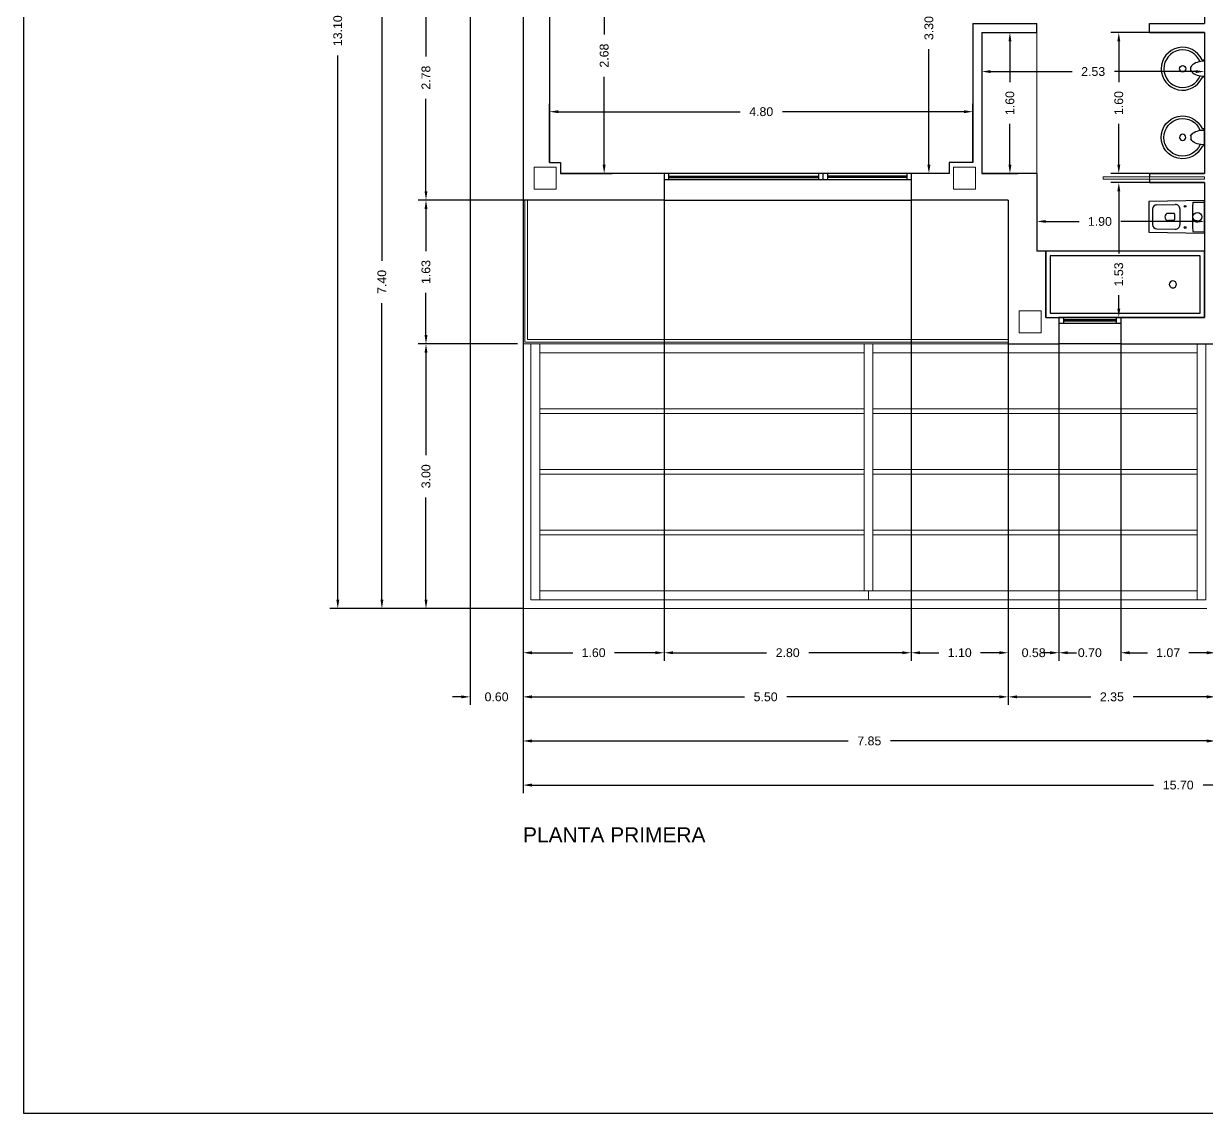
# Model space of a CAD drawing. Header units: millimetres. Extents: x 441156 to 441653, y 4514887 to 4515266.
# Drawn here: x 441328.82 to 441342.23, y 4515196.28 to 4515208.63 of the extents above; entities that cross this region are included whole.
import ezdxf

# ---------------------------------------------------------------- set-up
doc = ezdxf.new("R2010")
doc.units = ezdxf.units.MM
doc.linetypes.add('CONTINUA', pattern=[0])
doc.layers.add('01_cartela', color=6, linetype='Continuous', plot=False)
for name, color, linetype in [('01_cotas', 254, 'Continuous'), ('01_muros', 1, 'Continuous'), ('01_sanitarios', 250, 'Continuous'), ('01_tabiques', 3, 'Continuous'), ('01_textos', 7, 'Continuous'), ('01_ventanas', 2, 'Continuous')]:
    doc.layers.add(name, color=color, linetype=linetype)
doc.layers.add('01_pilares baja', color=5, linetype='Continuous', lineweight=20)
doc.layers.add('01_varios', color=4, linetype='Continuous', lineweight=0)
doc.styles.add('Estilo1', font='swissel.ttf')
doc.styles.add('ROMANS', font='romans')
doc.dimstyles.new('DECIMAL-50', dxfattribs={"dimtxt": 0.08, "dimasz": 0.15, "dimexe": 0.09, "dimexo": 0, "dimgap": 0.09, "dimtad": 0, "dimzin": 0, "dimdsep": 46, "dimtxsty": 'ROMANS', "dimcen": 0.09, "dimclrt": 6, "dimadec": 0, "dimazin": 0, "dimtfac": 1.38, "dimtix": 1, "dimtofl": 0, "dimtmove": 2, "dimatfit": 3, "dimldrblk": 'OBLIQUE', "dimfxl": 1, "dimtolj": 1, "dimtzin": 0, "dimarcsym": 0})

# ---------------------------------------------------------------- blocks, each defined once
blk = doc.blocks.new('*D132')
at = {"layer": '01_cotas', "color": 0, "linetype": 'CONTINUA', "lineweight": -2, "transparency": 16777216}
for p, q in [((441334.482, 4515206.628), (441334.482, 4515201.408)), ((441336.082, 4515206.628), (441336.082, 4515201.408))]:
    blk.add_line(p, q, dxfattribs=at)
at = {"layer": '01_cotas', "color": 0, "lineweight": -2, "transparency": 16777216}
for p, q in [((441334.582, 4515201.498), (441335.046, 4515201.498)), ((441335.982, 4515201.498), (441335.519, 4515201.498))]:
    blk.add_line(p, q, dxfattribs=at)
at = {"layer": '01_cotas', "color": 0, "transparency": 16777216}
for points in [[(441334.582, 4515201.515), (441334.582, 4515201.481), (441334.482, 4515201.498)], [(441335.982, 4515201.515), (441335.982, 4515201.481), (441336.082, 4515201.498)]]:
    blk.add_solid(points, dxfattribs=at)
at = {"layer": '01_cotas', "color": 7, "transparency": 16777216, "insert": (441335.282, 4515201.498), "char_height": 0.1, "attachment_point": 5, "style": 'Estilo1'}
blk.add_mtext('\\A1;1.60', dxfattribs=at)
blk = doc.blocks.new('*D133')
at = {"layer": '01_cotas', "color": 0, "linetype": 'CONTINUA', "lineweight": -2, "transparency": 16777216}
for p, q in [((441338.882, 4515206.628), (441338.882, 4515201.408)), ((441339.982, 4515206.628), (441339.982, 4515201.408))]:
    blk.add_line(p, q, dxfattribs=at)
at = {"layer": '01_cotas', "color": 0, "lineweight": -2, "transparency": 16777216}
for p, q in [((441338.982, 4515201.498), (441339.196, 4515201.498)), ((441339.882, 4515201.498), (441339.669, 4515201.498))]:
    blk.add_line(p, q, dxfattribs=at)
at = {"layer": '01_cotas', "color": 0, "transparency": 16777216}
for points in [[(441338.982, 4515201.515), (441338.982, 4515201.481), (441338.882, 4515201.498)], [(441339.882, 4515201.515), (441339.882, 4515201.481), (441339.982, 4515201.498)]]:
    blk.add_solid(points, dxfattribs=at)
at = {"layer": '01_cotas', "color": 7, "transparency": 16777216, "insert": (441339.432, 4515201.498), "char_height": 0.1, "attachment_point": 5, "style": 'Estilo1'}
blk.add_mtext('\\A1;1.10', dxfattribs=at)
blk = doc.blocks.new('*D134')
at = {"layer": '01_cotas', "color": 0, "linetype": 'CONTINUA', "lineweight": -2, "transparency": 16777216}
for p, q in [((441339.982, 4515204.998), (441339.982, 4515201.408)), ((441340.557, 4515204.998), (441340.557, 4515201.408))]:
    blk.add_line(p, q, dxfattribs=at)
at = {"layer": '01_cotas', "color": 0, "lineweight": -2, "transparency": 16777216}
for p, q in [((441339.882, 4515201.498), (441339.782, 4515201.498)), ((441340.657, 4515201.498), (441340.757, 4515201.498))]:
    blk.add_line(p, q, dxfattribs=at)
at = {"layer": '01_cotas', "color": 0, "transparency": 16777216}
for points in [[(441339.882, 4515201.515), (441339.882, 4515201.481), (441339.982, 4515201.498)], [(441340.657, 4515201.515), (441340.657, 4515201.481), (441340.557, 4515201.498)]]:
    blk.add_solid(points, dxfattribs=at)
at = {"layer": '01_cotas', "color": 7, "transparency": 16777216, "insert": (441340.27, 4515201.498), "char_height": 0.1, "attachment_point": 5, "style": 'Estilo1'}
blk.add_mtext('\\A1;0.58', dxfattribs=at)
blk = doc.blocks.new('*D135')
at = {"layer": '01_cotas', "color": 0, "linetype": 'CONTINUA', "lineweight": -2, "transparency": 16777216}
for p, q in [((441334.482, 4515206.628), (441334.482, 4515200.908)), ((441339.982, 4515206.628), (441339.982, 4515200.908))]:
    blk.add_line(p, q, dxfattribs=at)
at = {"layer": '01_cotas', "color": 0, "lineweight": -2, "transparency": 16777216}
for p, q in [((441334.582, 4515200.998), (441336.992, 4515200.998)), ((441339.882, 4515200.998), (441337.473, 4515200.998))]:
    blk.add_line(p, q, dxfattribs=at)
at = {"layer": '01_cotas', "color": 0, "transparency": 16777216}
for points in [[(441334.582, 4515201.015), (441334.582, 4515200.981), (441334.482, 4515200.998)], [(441339.882, 4515201.015), (441339.882, 4515200.981), (441339.982, 4515200.998)]]:
    blk.add_solid(points, dxfattribs=at)
at = {"layer": '01_cotas', "color": 7, "transparency": 16777216, "insert": (441337.232, 4515200.998), "char_height": 0.1, "attachment_point": 5, "style": 'Estilo1'}
blk.add_mtext('\\A1;5.50', dxfattribs=at)
blk = doc.blocks.new('*D136')
at = {"layer": '01_cotas', "color": 0, "linetype": 'CONTINUA', "lineweight": -2, "transparency": 16777216}
for p, q in [((441339.982, 4515204.998), (441339.982, 4515200.908)), ((441342.332, 4515204.998), (441342.332, 4515200.908))]:
    blk.add_line(p, q, dxfattribs=at)
at = {"layer": '01_cotas', "color": 0, "lineweight": -2, "transparency": 16777216}
for p, q in [((441340.082, 4515200.998), (441340.917, 4515200.998)), ((441342.232, 4515200.998), (441341.398, 4515200.998))]:
    blk.add_line(p, q, dxfattribs=at)
at = {"layer": '01_cotas', "color": 0, "transparency": 16777216}
for points in [[(441340.082, 4515201.015), (441340.082, 4515200.981), (441339.982, 4515200.998)], [(441342.232, 4515201.015), (441342.232, 4515200.981), (441342.332, 4515200.998)]]:
    blk.add_solid(points, dxfattribs=at)
at = {"layer": '01_cotas', "color": 7, "transparency": 16777216, "insert": (441341.157, 4515200.998), "char_height": 0.1, "attachment_point": 5, "style": 'Estilo1'}
blk.add_mtext('\\A1;2.35', dxfattribs=at)
blk = doc.blocks.new('*D139')
at = {"layer": '01_cotas', "color": 0, "linetype": 'CONTINUA', "lineweight": -2, "transparency": 16777216}
for p, q in [((441334.482, 4515201.998), (441334.482, 4515200.408)), ((441342.332, 4515201.998), (441342.332, 4515200.408))]:
    blk.add_line(p, q, dxfattribs=at)
at = {"layer": '01_cotas', "color": 0, "lineweight": -2, "transparency": 16777216}
for p, q in [((441334.582, 4515200.498), (441338.168, 4515200.498)), ((441342.232, 4515200.498), (441338.647, 4515200.498))]:
    blk.add_line(p, q, dxfattribs=at)
at = {"layer": '01_cotas', "color": 0, "transparency": 16777216}
for points in [[(441334.582, 4515200.515), (441334.582, 4515200.481), (441334.482, 4515200.498)], [(441342.232, 4515200.515), (441342.232, 4515200.481), (441342.332, 4515200.498)]]:
    blk.add_solid(points, dxfattribs=at)
at = {"layer": '01_cotas', "color": 7, "transparency": 16777216, "insert": (441338.407, 4515200.498), "char_height": 0.1, "attachment_point": 5, "style": 'Estilo1'}
blk.add_mtext('\\A1;7.85', dxfattribs=at)
blk = doc.blocks.new('*D141')
at = {"layer": '01_cotas', "color": 0, "linetype": 'CONTINUA', "lineweight": -2, "transparency": 16777216}
for p, q in [((441334.482, 4515200.498), (441334.482, 4515199.908)), ((441350.182, 4515200.498), (441350.182, 4515199.908))]:
    blk.add_line(p, q, dxfattribs=at)
at = {"layer": '01_cotas', "color": 0, "lineweight": -2, "transparency": 16777216}
for p, q in [((441334.582, 4515199.998), (441341.628, 4515199.998)), ((441350.082, 4515199.998), (441342.19, 4515199.998))]:
    blk.add_line(p, q, dxfattribs=at)
at = {"layer": '01_cotas', "color": 0, "transparency": 16777216}
for points in [[(441334.582, 4515200.015), (441334.582, 4515199.981), (441334.482, 4515199.998)], [(441350.082, 4515200.015), (441350.082, 4515199.981), (441350.182, 4515199.998)]]:
    blk.add_solid(points, dxfattribs=at)
at = {"layer": '01_cotas', "color": 7, "transparency": 16777216, "insert": (441341.909, 4515199.998), "char_height": 0.1, "attachment_point": 5, "style": 'Estilo1'}
blk.add_mtext('\\A1;15.70', dxfattribs=at)
blk = doc.blocks.new('*D142')
at = {"layer": '01_cotas', "color": 0, "linetype": 'CONTINUA', "lineweight": -2, "transparency": 16777216}
for p, q in [((441340.557, 4515204.998), (441340.557, 4515201.408)), ((441341.257, 4515204.998), (441341.257, 4515201.408))]:
    blk.add_line(p, q, dxfattribs=at)
at = {"layer": '01_cotas', "color": 0, "lineweight": -2, "transparency": 16777216}
for p, q in [((441340.457, 4515201.498), (441340.357, 4515201.498)), ((441341.357, 4515201.498), (441341.457, 4515201.498))]:
    blk.add_line(p, q, dxfattribs=at)
at = {"layer": '01_cotas', "color": 0, "transparency": 16777216}
for points in [[(441340.457, 4515201.515), (441340.457, 4515201.481), (441340.557, 4515201.498)], [(441341.357, 4515201.515), (441341.357, 4515201.481), (441341.257, 4515201.498)]]:
    blk.add_solid(points, dxfattribs=at)
at = {"layer": '01_cotas', "color": 7, "transparency": 16777216, "insert": (441340.907, 4515201.498), "char_height": 0.1, "attachment_point": 5, "style": 'Estilo1'}
blk.add_mtext('\\A1;0.70', dxfattribs=at)
blk = doc.blocks.new('*D143')
at = {"layer": '01_cotas', "color": 0, "linetype": 'CONTINUA', "lineweight": -2, "transparency": 16777216}
for p, q in [((441341.257, 4515204.998), (441341.257, 4515201.408)), ((441342.332, 4515204.998), (441342.332, 4515201.408))]:
    blk.add_line(p, q, dxfattribs=at)
at = {"layer": '01_cotas', "color": 0, "lineweight": -2, "transparency": 16777216}
for p, q in [((441341.357, 4515201.498), (441341.56, 4515201.498)), ((441342.232, 4515201.498), (441342.03, 4515201.498))]:
    blk.add_line(p, q, dxfattribs=at)
at = {"layer": '01_cotas', "color": 0, "transparency": 16777216}
for points in [[(441341.357, 4515201.515), (441341.357, 4515201.481), (441341.257, 4515201.498)], [(441342.232, 4515201.515), (441342.232, 4515201.481), (441342.332, 4515201.498)]]:
    blk.add_solid(points, dxfattribs=at)
at = {"layer": '01_cotas', "color": 7, "transparency": 16777216, "insert": (441341.795, 4515201.498), "char_height": 0.1, "attachment_point": 5, "style": 'Estilo1'}
blk.add_mtext('\\A1;1.07', dxfattribs=at)
blk = doc.blocks.new('*D159')
at = {"layer": '01_cotas', "color": 0, "linetype": 'CONTINUA', "lineweight": -2, "transparency": 16777216}
for p, q in [((441334.782, 4515207.053), (441334.782, 4515207.72)), ((441339.582, 4515207.053), (441339.582, 4515207.72))]:
    blk.add_line(p, q, dxfattribs=at)
at = {"layer": '01_cotas', "color": 0, "lineweight": -2, "transparency": 16777216}
for p, q in [((441334.882, 4515207.63), (441336.942, 4515207.63)), ((441339.482, 4515207.63), (441337.423, 4515207.63))]:
    blk.add_line(p, q, dxfattribs=at)
at = {"layer": '01_cotas', "color": 0, "transparency": 16777216}
for points in [[(441334.882, 4515207.647), (441334.882, 4515207.614), (441334.782, 4515207.63)], [(441339.482, 4515207.647), (441339.482, 4515207.614), (441339.582, 4515207.63)]]:
    blk.add_solid(points, dxfattribs=at)
at = {"layer": '01_cotas', "color": 7, "transparency": 16777216, "insert": (441337.182, 4515207.63), "char_height": 0.1, "attachment_point": 5, "style": 'Estilo1'}
blk.add_mtext('\\A1;4.80', dxfattribs=at)
blk = doc.blocks.new('*D160')
at = {"layer": '01_cotas', "color": 0, "linetype": 'CONTINUA', "lineweight": -2, "transparency": 16777216}
for p, q in [((441339.682, 4515208.528), (441340.091, 4515208.528)), ((441339.682, 4515206.928), (441340.091, 4515206.928))]:
    blk.add_line(p, q, dxfattribs=at)
at = {"layer": '01_cotas', "color": 0, "lineweight": -2, "transparency": 16777216}
for p, q in [((441340.001, 4515208.428), (441340.001, 4515207.964)), ((441340.001, 4515207.028), (441340.001, 4515207.492))]:
    blk.add_line(p, q, dxfattribs=at)
at = {"layer": '01_cotas', "color": 0, "transparency": 16777216}
for points in [[(441339.985, 4515208.428), (441340.018, 4515208.428), (441340.001, 4515208.528)], [(441339.985, 4515207.028), (441340.018, 4515207.028), (441340.001, 4515206.928)]]:
    blk.add_solid(points, dxfattribs=at)
at = {"layer": '01_cotas', "color": 7, "transparency": 16777216, "insert": (441340.001, 4515207.728), "char_height": 0.1, "attachment_point": 5, "rotation": 90, "style": 'Estilo1'}
blk.add_mtext('\\A1;1.60', dxfattribs=at)
blk = doc.blocks.new('*D162')
at = {"layer": '01_cotas', "color": 0, "linetype": 'CONTINUA', "lineweight": -2, "transparency": 16777216}
for p, q in [((441342.207, 4515208.528), (441341.145, 4515208.528)), ((441342.207, 4515206.928), (441341.145, 4515206.928))]:
    blk.add_line(p, q, dxfattribs=at)
at = {"layer": '01_cotas', "color": 0, "lineweight": -2, "transparency": 16777216}
for p, q in [((441341.235, 4515208.428), (441341.235, 4515207.964)), ((441341.235, 4515207.028), (441341.235, 4515207.492))]:
    blk.add_line(p, q, dxfattribs=at)
at = {"layer": '01_cotas', "color": 0, "transparency": 16777216}
for points in [[(441341.219, 4515208.428), (441341.252, 4515208.428), (441341.235, 4515208.528)], [(441341.219, 4515207.028), (441341.252, 4515207.028), (441341.235, 4515206.928)]]:
    blk.add_solid(points, dxfattribs=at)
at = {"layer": '01_cotas', "color": 7, "transparency": 16777216, "insert": (441341.235, 4515207.728), "char_height": 0.1, "attachment_point": 5, "rotation": 90, "style": 'Estilo1'}
blk.add_mtext('\\A1;1.60', dxfattribs=at)
blk = doc.blocks.new('*D164')
at = {"layer": '01_cotas', "color": 0, "linetype": 'CONTINUA', "lineweight": -2, "transparency": 16777216}
for p, q in [((441342.207, 4515206.828), (441341.145, 4515206.828)), ((441342.207, 4515205.298), (441341.145, 4515205.298))]:
    blk.add_line(p, q, dxfattribs=at)
at = {"layer": '01_cotas', "color": 0, "lineweight": -2, "transparency": 16777216}
for p, q in [((441341.235, 4515206.728), (441341.235, 4515206.023)), ((441341.235, 4515205.398), (441341.235, 4515205.55))]:
    blk.add_line(p, q, dxfattribs=at)
at = {"layer": '01_cotas', "color": 0, "transparency": 16777216}
for points in [[(441341.219, 4515206.728), (441341.252, 4515206.728), (441341.235, 4515206.828)], [(441341.219, 4515205.398), (441341.252, 4515205.398), (441341.235, 4515205.298)]]:
    blk.add_solid(points, dxfattribs=at)
at = {"layer": '01_cotas', "color": 7, "transparency": 16777216, "insert": (441341.235, 4515205.786), "char_height": 0.1, "attachment_point": 5, "rotation": 90, "style": 'Estilo1'}
blk.add_mtext('\\A1;1.53', dxfattribs=at)
blk = doc.blocks.new('*D165')
at = {"layer": '01_cotas', "color": 0, "linetype": 'CONTINUA', "lineweight": -2, "transparency": 16777216}
for p, q in [((441340.307, 4515206.828), (441340.307, 4515206.296)), ((441342.207, 4515206.828), (441342.207, 4515206.296))]:
    blk.add_line(p, q, dxfattribs=at)
at = {"layer": '01_cotas', "color": 0, "lineweight": -2, "transparency": 16777216}
for p, q in [((441340.407, 4515206.386), (441340.785, 4515206.386)), ((441342.107, 4515206.386), (441341.257, 4515206.386))]:
    blk.add_line(p, q, dxfattribs=at)
at = {"layer": '01_cotas', "color": 0, "transparency": 16777216}
for points in [[(441340.407, 4515206.403), (441340.407, 4515206.37), (441340.307, 4515206.386)], [(441342.107, 4515206.403), (441342.107, 4515206.37), (441342.207, 4515206.386)]]:
    blk.add_solid(points, dxfattribs=at)
at = {"layer": '01_cotas', "color": 7, "transparency": 16777216, "insert": (441341.021, 4515206.386), "char_height": 0.1, "attachment_point": 5, "style": 'Estilo1'}
blk.add_mtext('\\A1;1.90', dxfattribs=at)
blk = doc.blocks.new('*D166')
at = {"layer": '01_cotas', "color": 0, "linetype": 'CONTINUA', "lineweight": -2, "transparency": 16777216}
for p, q in [((441339.682, 4515208.528), (441339.682, 4515207.995)), ((441342.207, 4515208.528), (441342.207, 4515207.995))]:
    blk.add_line(p, q, dxfattribs=at)
at = {"layer": '01_cotas', "color": 0, "lineweight": -2, "transparency": 16777216}
for p, q in [((441339.782, 4515208.085), (441340.705, 4515208.085)), ((441342.107, 4515208.085), (441341.185, 4515208.085))]:
    blk.add_line(p, q, dxfattribs=at)
at = {"layer": '01_cotas', "color": 0, "transparency": 16777216}
for points in [[(441339.782, 4515208.101), (441339.782, 4515208.068), (441339.682, 4515208.085)], [(441342.107, 4515208.101), (441342.107, 4515208.068), (441342.207, 4515208.085)]]:
    blk.add_solid(points, dxfattribs=at)
at = {"layer": '01_cotas', "color": 7, "transparency": 16777216, "insert": (441340.945, 4515208.085), "char_height": 0.1, "attachment_point": 5, "style": 'Estilo1'}
blk.add_mtext('\\A1;2.53', dxfattribs=at)
blk = doc.blocks.new('*D172')
at = {"layer": '01_cotas', "color": 0, "linetype": 'CONTINUA', "lineweight": -2, "transparency": 16777216}
for p, q in [((441334.782, 4515209.603), (441335.492, 4515209.603)), ((441334.907, 4515206.928), (441335.492, 4515206.928))]:
    blk.add_line(p, q, dxfattribs=at)
at = {"layer": '01_cotas', "color": 0, "lineweight": -2, "transparency": 16777216}
for p, q in [((441335.402, 4515209.503), (441335.402, 4515208.506)), ((441335.402, 4515207.028), (441335.402, 4515208.025))]:
    blk.add_line(p, q, dxfattribs=at)
at = {"layer": '01_cotas', "color": 0, "transparency": 16777216}
for points in [[(441335.385, 4515209.503), (441335.418, 4515209.503), (441335.402, 4515209.603)], [(441335.385, 4515207.028), (441335.418, 4515207.028), (441335.402, 4515206.928)]]:
    blk.add_solid(points, dxfattribs=at)
at = {"layer": '01_cotas', "color": 7, "transparency": 16777216, "insert": (441335.402, 4515208.266), "char_height": 0.1, "attachment_point": 5, "rotation": 90, "style": 'Estilo1'}
blk.add_mtext('\\A1;2.68', dxfattribs=at)
blk = doc.blocks.new('*D244')
at = {"layer": '01_cotas', "color": 0, "linetype": 'CONTINUA', "lineweight": -2, "transparency": 16777216}
for p, q in [((441336.082, 4515206.628), (441336.082, 4515201.408)), ((441338.882, 4515206.628), (441338.882, 4515201.408))]:
    blk.add_line(p, q, dxfattribs=at)
at = {"layer": '01_cotas', "color": 0, "lineweight": -2, "transparency": 16777216}
for p, q in [((441336.182, 4515201.498), (441337.242, 4515201.498)), ((441338.782, 4515201.498), (441337.723, 4515201.498))]:
    blk.add_line(p, q, dxfattribs=at)
at = {"layer": '01_cotas', "color": 0, "transparency": 16777216}
for points in [[(441336.182, 4515201.515), (441336.182, 4515201.481), (441336.082, 4515201.498)], [(441338.782, 4515201.515), (441338.782, 4515201.481), (441338.882, 4515201.498)]]:
    blk.add_solid(points, dxfattribs=at)
at = {"layer": '01_cotas', "color": 7, "transparency": 16777216, "insert": (441337.482, 4515201.498), "char_height": 0.1, "attachment_point": 5, "style": 'Estilo1'}
blk.add_mtext('\\A1;2.80', dxfattribs=at)
blk = doc.blocks.new('*D480')
at = {"layer": '01_cotas', "color": 0, "linetype": 'CONTINUA', "lineweight": -2, "transparency": 16777216}
for p, q in [((441339.312, 4515210.228), (441338.993, 4515210.228)), ((441339.312, 4515206.928), (441338.993, 4515206.928))]:
    blk.add_line(p, q, dxfattribs=at)
at = {"layer": '01_cotas', "color": 0, "lineweight": -2, "transparency": 16777216}
for p, q in [((441339.083, 4515210.128), (441339.083, 4515208.818)), ((441339.083, 4515207.028), (441339.083, 4515208.338))]:
    blk.add_line(p, q, dxfattribs=at)
at = {"layer": '01_cotas', "color": 0, "transparency": 16777216}
for points in [[(441339.066, 4515210.128), (441339.099, 4515210.128), (441339.083, 4515210.228)], [(441339.066, 4515207.028), (441339.099, 4515207.028), (441339.083, 4515206.928)]]:
    blk.add_solid(points, dxfattribs=at)
at = {"layer": '01_cotas', "color": 7, "transparency": 16777216, "insert": (441339.083, 4515208.578), "char_height": 0.1, "attachment_point": 5, "rotation": 90, "style": 'Estilo1'}
blk.add_mtext('\\A1;3.30', dxfattribs=at)
blk = doc.blocks.new('duravit inodoro cisterna')
at = {"layer": '01_sanitarios', "linetype": 'Continuous'}
for p, q in [((-0.136, 0.541), (-0.14, 0.331)), ((0.086, 0.59), (-0.086, 0.59)), ((0.136, 0.541), (0.14, 0.331)), ((-0.04, 0.35), (-0.04, 0.41)), ((0.04, 0.35), (0.04, 0.41)), ((0.09, 0.28), (-0.09, 0.28)), ((0.03, 0.34), (-0.03, 0.34)), ((-0.166, 0.127), (-0.168, 0)), ((0.166, 0.127), (0.168, 0))]:
    blk.add_line(p, q, dxfattribs=at)
at = {"layer": '01_sanitarios', "linetype": 'Continuous', "flags": 128}
blk.add_lwpolyline([(0.181, 0, 0.414214), (0.185, 0.004), (0.185, 0.005), (0.175, 0.626, 0.436396), (0.171, 0.63), (-0.171, 0.63, 0.436396), (-0.175, 0.626), (-0.185, 0.005), (-0.185, 0.004, 0.414214), (-0.181, 0)], format="xyb", close=True, dxfattribs=at)
at = {"layer": '01_sanitarios', "linetype": 'Continuous'}
for centre, radius in [((-0.12, 0.22), 0.01), ((0.12, 0.22), 0.01), ((0, 0.08), 0.051)]:
    blk.add_circle(centre, radius, dxfattribs=at)
for centre, radius, start, end in [((-0.086, 0.54), 0.05, 90, 179.076), ((0.086, 0.54), 0.05, 0.924, 90), ((0, 0.41), 0.04, 0, 180), ((-0.09, 0.33), 0.05, 179.076, 270), ((-0.03, 0.35), 0.01, 180, 270), ((0.03, 0.35), 0.01, 270, 0), ((0.09, 0.33), 0.05, 270, 0.924), ((0, -2.844), 2.982, 86.9359, 93.0641), ((-0.159, 0.127), 0.007, 93.0641, 179.076), ((0.159, 0.127), 0.007, 0.924, 86.9359)]:
    blk.add_arc(centre, radius, start, end, dxfattribs=at)
blk = doc.blocks.new('lav-encimera 2')
at = {"layer": '01_sanitarios'}
for p, q in [((-0.174, -0.017), (-0.174, 0.017)), ((-0.003, 0.107), (-0.019, 0.107)), ((0, 0.104), (0, -0.104)), ((-0.003, -0.107), (-0.019, -0.107))]:
    blk.add_line(p, q, dxfattribs=at)
blk.add_circle((-0.275, 0), 0.04, dxfattribs=at)
for centre, radius, start, end in [((-0.275, 0), 0.27, 24.8749, 335.1251), ((-0.275, 0), 0.237, 22.0656, 338.0564), ((-0.122, 0), 0.0553, 135.6956, 162.5904), ((-0.047, -0.072), 0.159, 106.8165, 135.6956), ((-0.003, -0.217), 0.311, 89.383, 106.8165), ((-0.018, 0.121), 0.0142, 210.5291, 266.214), ((-0.003, 0.104), 0.003, 360, 83.3159), ((-0.122, 0), 0.0553, 197.9532, 224.3044), ((-0.047, 0.073), 0.159, 224.3044, 253.1835), ((-0.003, 0.218), 0.311, 253.1835, 270.617), ((-0.018, -0.121), 0.0142, 93.786, 149.4709), ((-0.003, -0.104), 0.003, 276.6841, 360)]:
    blk.add_arc(centre, radius, start, end, dxfattribs=at)
blk = doc.blocks.new('*D620')
at = {"layer": '01_cotas', "color": 0, "linetype": 'CONTINUA', "lineweight": -2, "transparency": 16777216}
for p, q in [((441334.482, 4515209.403), (441333.292, 4515209.403)), ((441334.482, 4515206.628), (441333.292, 4515206.628))]:
    blk.add_line(p, q, dxfattribs=at)
at = {"layer": '01_cotas', "color": 0, "lineweight": -2, "transparency": 16777216}
for p, q in [((441333.382, 4515209.303), (441333.382, 4515208.256)), ((441333.382, 4515206.728), (441333.382, 4515207.775))]:
    blk.add_line(p, q, dxfattribs=at)
at = {"layer": '01_cotas', "color": 0, "transparency": 16777216}
for points in [[(441333.366, 4515209.303), (441333.399, 4515209.303), (441333.382, 4515209.403)], [(441333.366, 4515206.728), (441333.399, 4515206.728), (441333.382, 4515206.628)]]:
    blk.add_solid(points, dxfattribs=at)
at = {"layer": '01_cotas', "color": 7, "transparency": 16777216, "insert": (441333.382, 4515208.016), "char_height": 0.1, "attachment_point": 5, "rotation": 90, "style": 'Estilo1'}
blk.add_mtext('\\A1;2.78', dxfattribs=at)
blk = doc.blocks.new('*D621')
at = {"layer": '01_cotas', "color": 0, "linetype": 'CONTINUA', "lineweight": -2, "transparency": 16777216}
for p, q in [((441334.42, 4515206.628), (441333.292, 4515206.628)), ((441334.42, 4515204.998), (441333.292, 4515204.998))]:
    blk.add_line(p, q, dxfattribs=at)
at = {"layer": '01_cotas', "color": 0, "lineweight": -2, "transparency": 16777216}
for p, q in [((441333.382, 4515206.528), (441333.382, 4515206.049)), ((441333.382, 4515205.098), (441333.382, 4515205.577))]:
    blk.add_line(p, q, dxfattribs=at)
at = {"layer": '01_cotas', "color": 0, "transparency": 16777216}
for points in [[(441333.366, 4515206.528), (441333.399, 4515206.528), (441333.382, 4515206.628)], [(441333.366, 4515205.098), (441333.399, 4515205.098), (441333.382, 4515204.998)]]:
    blk.add_solid(points, dxfattribs=at)
at = {"layer": '01_cotas', "color": 7, "transparency": 16777216, "insert": (441333.382, 4515205.813), "char_height": 0.1, "attachment_point": 5, "rotation": 90, "style": 'Estilo1'}
blk.add_mtext('\\A1;1.63', dxfattribs=at)
blk = doc.blocks.new('*D622')
at = {"layer": '01_cotas', "color": 0, "linetype": 'CONTINUA', "lineweight": -2, "transparency": 16777216}
for p, q in [((441334.357, 4515204.998), (441333.292, 4515204.998)), ((441334.357, 4515201.998), (441333.292, 4515201.998))]:
    blk.add_line(p, q, dxfattribs=at)
at = {"layer": '01_cotas', "color": 0, "lineweight": -2, "transparency": 16777216}
for p, q in [((441333.382, 4515204.898), (441333.382, 4515203.738)), ((441333.382, 4515202.098), (441333.382, 4515203.258))]:
    blk.add_line(p, q, dxfattribs=at)
at = {"layer": '01_cotas', "color": 0, "transparency": 16777216}
for points in [[(441333.366, 4515204.898), (441333.399, 4515204.898), (441333.382, 4515204.998)], [(441333.366, 4515202.098), (441333.399, 4515202.098), (441333.382, 4515201.998)]]:
    blk.add_solid(points, dxfattribs=at)
at = {"layer": '01_cotas', "color": 7, "transparency": 16777216, "insert": (441333.382, 4515203.498), "char_height": 0.1, "attachment_point": 5, "rotation": 90, "style": 'Estilo1'}
blk.add_mtext('\\A1;3.00', dxfattribs=at)
blk = doc.blocks.new('*D624')
at = {"layer": '01_cotas', "color": 0, "linetype": 'CONTINUA', "lineweight": -2, "transparency": 16777216}
for p, q in [((441334.482, 4515209.403), (441332.792, 4515209.403)), ((441334.482, 4515201.998), (441332.792, 4515201.998))]:
    blk.add_line(p, q, dxfattribs=at)
at = {"layer": '01_cotas', "color": 0, "lineweight": -2, "transparency": 16777216}
for p, q in [((441332.882, 4515209.303), (441332.882, 4515205.94)), ((441332.882, 4515202.098), (441332.882, 4515205.461))]:
    blk.add_line(p, q, dxfattribs=at)
at = {"layer": '01_cotas', "color": 0, "transparency": 16777216}
for points in [[(441332.866, 4515209.303), (441332.899, 4515209.303), (441332.882, 4515209.403)], [(441332.866, 4515202.098), (441332.899, 4515202.098), (441332.882, 4515201.998)]]:
    blk.add_solid(points, dxfattribs=at)
at = {"layer": '01_cotas', "color": 7, "transparency": 16777216, "insert": (441332.882, 4515205.701), "char_height": 0.1, "attachment_point": 5, "rotation": 90, "style": 'Estilo1'}
blk.add_mtext('\\A1;7.40', dxfattribs=at)
blk = doc.blocks.new('*D625')
at = {"layer": '01_cotas', "color": 0, "linetype": 'CONTINUA', "lineweight": -2, "transparency": 16777216}
for p, q in [((441333.882, 4515215.098), (441332.292, 4515215.098)), ((441333.882, 4515201.998), (441332.292, 4515201.998))]:
    blk.add_line(p, q, dxfattribs=at)
at = {"layer": '01_cotas', "color": 0, "lineweight": -2, "transparency": 16777216}
for p, q in [((441332.382, 4515214.998), (441332.382, 4515208.829)), ((441332.382, 4515202.098), (441332.382, 4515208.267))]:
    blk.add_line(p, q, dxfattribs=at)
at = {"layer": '01_cotas', "color": 0, "transparency": 16777216}
for points in [[(441332.366, 4515214.998), (441332.399, 4515214.998), (441332.382, 4515215.098)], [(441332.366, 4515202.098), (441332.399, 4515202.098), (441332.382, 4515201.998)]]:
    blk.add_solid(points, dxfattribs=at)
at = {"layer": '01_cotas', "color": 7, "transparency": 16777216, "insert": (441332.382, 4515208.548), "char_height": 0.1, "attachment_point": 5, "rotation": 90, "style": 'Estilo1'}
blk.add_mtext('\\A1;13.10', dxfattribs=at)
blk = doc.blocks.new('*D627')
at = {"layer": '01_cotas', "color": 0, "linetype": 'CONTINUA', "lineweight": -2, "transparency": 16777216}
for p, q in [((441333.882, 4515209.403), (441333.882, 4515200.908)), ((441334.482, 4515209.403), (441334.482, 4515200.908))]:
    blk.add_line(p, q, dxfattribs=at)
at = {"layer": '01_cotas', "color": 0, "lineweight": -2, "transparency": 16777216}
for p, q in [((441333.782, 4515200.998), (441333.682, 4515200.998)), ((441334.582, 4515200.998), (441334.682, 4515200.998))]:
    blk.add_line(p, q, dxfattribs=at)
at = {"layer": '01_cotas', "color": 0, "transparency": 16777216}
for points in [[(441333.782, 4515201.015), (441333.782, 4515200.981), (441333.882, 4515200.998)], [(441334.582, 4515201.015), (441334.582, 4515200.981), (441334.482, 4515200.998)]]:
    blk.add_solid(points, dxfattribs=at)
at = {"layer": '01_cotas', "color": 7, "transparency": 16777216, "insert": (441334.182, 4515200.998), "char_height": 0.1, "attachment_point": 5, "style": 'Estilo1'}
blk.add_mtext('\\A1;0.60', dxfattribs=at)

msp = doc.modelspace()

# ---------------------------------------------------------------- linework, layer by layer
at = {"layer": '01_cartela', "color": 1}
msp.add_lwpolyline([(441328.821, 4515217.813), (441328.821, 4515196.278), (441359.459, 4515196.278), (441359.459, 4515217.813)], close=True, dxfattribs=at)
at = {"layer": '01_muros'}
for p, q in [((441334.482, 4515209.403, 0), (441334.482, 4515206.628, 0)), ((441336.082, 4515206.928, 0), (441336.082, 4515206.628, 0)), ((441338.882, 4515206.928, 0), (441338.882, 4515206.628, 0)), ((441336.082, 4515206.628, 0), (441334.482, 4515206.628, 0)), ((441339.982, 4515206.628, 0), (441338.882, 4515206.628, 0)), ((441339.982, 4515206.628, 0), (441339.982, 4515204.998, 0)), ((441340.557, 4515205.298, 0), (441340.557, 4515204.998, 0)), ((441341.257, 4515205.298, 0), (441341.257, 4515204.998, 0)), ((441339.982, 4515204.998, 0), (441340.557, 4515204.998, 0)), ((441341.257, 4515204.998, 0), (441343.407, 4515204.998, 0))]:
    msp.add_line(p, q, dxfattribs=at)
at = {"layer": '01_pilares baja'}
for points in [[(441334.857, 4515206.753), (441334.607, 4515206.753), (441334.607, 4515207.003), (441334.857, 4515207.003), (441334.857, 4515206.753)], [(441339.362, 4515206.753), (441339.612, 4515206.753), (441339.612, 4515207.003), (441339.362, 4515207.003), (441339.362, 4515206.753)], [(441340.107, 4515205.123), (441340.357, 4515205.123), (441340.357, 4515205.373), (441340.107, 4515205.373), (441340.107, 4515205.123)]]:
    msp.add_lwpolyline(points, close=True, dxfattribs=at)
at = {"layer": '01_sanitarios', "linetype": 'CONTINUA', "elevation": 0}
for points in [[(441342.207, 4515206.048), (441340.407, 4515206.048), (441340.407, 4515205.298), (441342.207, 4515205.298)], [(441342.157, 4515205.998), (441340.457, 4515205.998), (441340.457, 4515205.348), (441342.157, 4515205.348)]]:
    msp.add_lwpolyline(points, close=True, dxfattribs=at)
at = {"layer": '01_sanitarios', "linetype": 'CONTINUA'}
for start, end in [(0.0137, 180.0137), (180.0137, 0.0137)]:
    msp.add_arc((441341.848, 4515205.673, 0), 0.04, start, end, dxfattribs=at)
at = {"layer": '01_tabiques'}
for p, q in [((441342.207, 4515210.228, 0), (441342.207, 4515208.628, 0)), ((441334.782, 4515209.603, 0), (441334.782, 4515207.053, 0)), ((441339.582, 4515208.628, 0), (441340.307, 4515208.628, 0)), ((441340.307, 4515208.528, 0), (441340.307, 4515208.628, 0)), ((441341.582, 4515208.628, 0), (441342.207, 4515208.628, 0)), ((441341.582, 4515208.528, 0), (441341.582, 4515208.628, 0)), ((441339.682, 4515208.528, 0), (441339.682, 4515206.928, 0)), ((441339.682, 4515208.528, 0), (441340.307, 4515208.528, 0)), ((441341.582, 4515208.528, 0), (441342.207, 4515208.528, 0)), ((441342.207, 4515208.528, 0), (441342.207, 4515206.928, 0)), ((441336.082, 4515206.928, 0), (441334.907, 4515206.928, 0)), ((441339.312, 4515206.928, 0), (441338.882, 4515206.928, 0)), ((441340.307, 4515206.928, 0), (441339.682, 4515206.928, 0)), ((441340.307, 4515206.928, 0), (441340.307, 4515206.048, 0)), ((441341.582, 4515206.928, 0), (441342.207, 4515206.928, 0)), ((441341.582, 4515206.928, 0), (441341.582, 4515206.892, 0)), ((441341.582, 4515206.864, 0), (441341.582, 4515206.828, 0)), ((441341.582, 4515206.828, 0), (441342.207, 4515206.828, 0)), ((441342.207, 4515206.828, 0), (441342.207, 4515205.298, 0)), ((441340.407, 4515205.298, 0), (441340.557, 4515205.298, 0)), ((441341.257, 4515205.298, 0), (441342.207, 4515205.298, 0))]:
    msp.add_line(p, q, dxfattribs=at)
for points in [[(441339.582, 4515208.628), (441339.582, 4515207.053), (441339.312, 4515207.053), (441339.312, 4515206.928)], [(441334.782, 4515207.053), (441334.907, 4515207.053), (441334.907, 4515206.928)], [(441340.407, 4515205.298), (441340.407, 4515206.048), (441340.307, 4515206.048)]]:
    msp.add_lwpolyline(points, dxfattribs=at)
at = {"layer": '01_varios', "linetype": 'CONTINUA'}
for p, q in [((441340.307, 4515208.528, 0), (441340.307, 4515206.928, 0)), ((441341.582, 4515206.892, 0), (441341.582, 4515206.864, 0)), ((441334.482, 4515206.628, 0), (441334.482, 4515204.998, 0)), ((441334.502, 4515206.628, 0), (441334.502, 4515205.018, 0)), ((441334.532, 4515206.628, 0), (441334.532, 4515205.048, 0)), ((441334.482, 4515204.998, 0), (441339.982, 4515204.998, 0)), ((441334.482, 4515204.998, 0), (441334.482, 4515201.998, 0)), ((441334.502, 4515205.018, 0), (441339.982, 4515205.018, 0)), ((441334.532, 4515205.048, 0), (441339.982, 4515205.048, 0)), ((441334.572, 4515204.998, 0), (441334.572, 4515202.098, 0)), ((441334.672, 4515202.098, 0), (441334.672, 4515204.998, 0)), ((441338.348, 4515202.198, 0), (441338.348, 4515204.998, 0)), ((441338.448, 4515202.198, 0), (441338.448, 4515204.998, 0)), ((441342.123, 4515202.098, 0), (441342.123, 4515204.998, 0)), ((441342.223, 4515202.098, 0), (441342.223, 4515204.998, 0)), ((441338.348, 4515204.898, 0), (441334.672, 4515204.898, 0)), ((441342.123, 4515204.898, 0), (441338.448, 4515204.898, 0)), ((441334.672, 4515204.261, 0), (441338.348, 4515204.261, 0)), ((441334.672, 4515204.211, 0), (441338.348, 4515204.211, 0)), ((441338.448, 4515204.261, 0), (441342.123, 4515204.261, 0)), ((441338.448, 4515204.211, 0), (441342.123, 4515204.211, 0)), ((441334.672, 4515203.573, 0), (441338.348, 4515203.573, 0)), ((441334.672, 4515203.523, 0), (441338.348, 4515203.523, 0)), ((441338.448, 4515203.573, 0), (441342.123, 4515203.573, 0)), ((441338.448, 4515203.523, 0), (441342.123, 4515203.523, 0)), ((441334.672, 4515202.886, 0), (441338.348, 4515202.886, 0)), ((441334.672, 4515202.836, 0), (441338.348, 4515202.836, 0)), ((441338.448, 4515202.886, 0), (441342.123, 4515202.886, 0)), ((441338.448, 4515202.836, 0), (441342.123, 4515202.836, 0)), ((441342.123, 4515202.198, 0), (441334.672, 4515202.198, 0)), ((441338.398, 4515202.098, 0), (441338.398, 4515202.198, 0)), ((441338.398, 4515202.098, 0), (441338.398, 4515202.198, 0)), ((441342.223, 4515202.098, 0), (441334.572, 4515202.098, 0)), ((441342.232, 4515201.998, 0), (441334.482, 4515201.998, 0))]:
    msp.add_line(p, q, dxfattribs=at)
at = {"layer": '01_varios', "linetype": 'CONTINUA', "elevation": 0}
msp.add_lwpolyline([(441341.057, 4515206.892), (441342.207, 4515206.892), (441342.207, 4515206.864), (441341.057, 4515206.864)], close=True, dxfattribs=at)
at = {"layer": '01_ventanas', "color": 2, "linetype": 'CONTINUA'}
for p, q in [((441338.882, 4515206.928, 0), (441336.082, 4515206.928, 0)), ((441338.882, 4515206.858, 0), (441336.082, 4515206.858, 0)), ((441336.132, 4515206.928, 0), (441336.132, 4515206.858, 0)), ((441336.132, 4515206.9, 0), (441337.832, 4515206.9, 0)), ((441336.132, 4515206.886, 0), (441337.832, 4515206.886, 0)), ((441337.832, 4515206.928, 0), (441337.832, 4515206.858, 0)), ((441337.882, 4515206.928, 0), (441337.882, 4515206.858, 0)), ((441337.932, 4515206.928, 0), (441337.932, 4515206.858, 0)), ((441338.832, 4515206.9, 0), (441337.932, 4515206.9, 0)), ((441338.832, 4515206.886, 0), (441337.932, 4515206.886, 0)), ((441338.832, 4515206.928, 0), (441338.832, 4515206.858, 0)), ((441336.082, 4515206.628, 0), (441338.882, 4515206.628, 0)), ((441341.257, 4515205.298, 0), (441340.557, 4515205.298, 0)), ((441341.257, 4515205.228, 0), (441340.557, 4515205.228, 0)), ((441340.607, 4515205.298, 0), (441340.607, 4515205.228, 0)), ((441341.207, 4515205.27, 0), (441340.607, 4515205.27, 0)), ((441341.207, 4515205.256, 0), (441340.607, 4515205.256, 0)), ((441341.207, 4515205.298, 0), (441341.207, 4515205.228, 0)), ((441341.257, 4515204.998, 0), (441340.557, 4515204.998, 0))]:
    msp.add_line(p, q, dxfattribs=at)

# ---------------------------------------------------------------- block references
at = {"layer": '01_sanitarios', "linetype": 'CONTINUA', "xscale": 0.9000000000000002, "yscale": 0.9000000000000002, "zscale": 0.9000000000000002}
msp.add_blockref('lav-encimera 2', (441342.207, 4515208.117, 0), dxfattribs=at)
at = {"layer": '01_sanitarios', "linetype": 'CONTINUA', "xscale": -0.9000000000000002, "yscale": 0.9000000000000002, "zscale": 0.9000000000000002, "rotation": 180}
msp.add_blockref('lav-encimera 2', (441342.207, 4515207.339, 0), dxfattribs=at)
at = {"layer": '01_sanitarios', "linetype": 'CONTINUA', "rotation": 89.99999999999999}
msp.add_blockref('duravit inodoro cisterna', (441342.207, 4515206.438, 0), dxfattribs=at)

# ---------------------------------------------------------------- texts
at = {"layer": '01_textos', "color": 5, "style": 'Estilo1'}
msp.add_text('PLANTA PRIMERA', height=0.16973, dxfattribs=at).set_placement((441334.482, 4515199.35, 0))

# ---------------------------------------------------------------- dimensions: what is measured, and where the dimension line sits
at = {"layer": '01_cotas'}
for base, p1, p2, angle, picture, middle in [((441332.382, 4515201.998), (441333.882, 4515215.098), (441333.882, 4515201.998), 90, '*D625', (441332.382, 4515208.548)), ((441339.083, 4515206.928), (441339.312, 4515210.228, 0), (441339.312, 4515206.928, 0), 90, '*D480', (441339.083, 4515208.578)), ((441335.401682, 4515206.928006), (441334.782494, 4515209.603012, 0), (441334.907494, 4515206.928006, 0), 90, '*D172', (441335.401682, 4515208.265509)), ((441332.882494734, 4515201.998011822), (441334.482494749, 4515209.403011821, 0.000000245), (441334.48249475, 4515201.998011822, 0.000000245), 90, '*D624', (441332.882494733, 4515205.700511822)), ((441333.382495, 4515206.628006), (441334.482495, 4515209.403012, 0), (441334.482495, 4515206.628006, 0), 90, '*D620', (441333.382495, 4515208.015509)), ((441334.482, 4515200.998), (441333.882, 4515209.403, 0), (441334.482, 4515209.403, 0), 0, '*D627', (441334.182, 4515200.998)), ((441340.001, 4515206.928), (441339.682, 4515208.528, 0), (441339.682, 4515206.928, 0), 90, '*D160', (441340.001, 4515207.728)), ((441341.235, 4515206.928), (441342.207, 4515208.528, 0), (441342.207, 4515206.928, 0), 90, '*D162', (441341.235, 4515207.728)), ((441333.382, 4515204.998), (441334.42, 4515206.628), (441334.42, 4515204.998, 0), 90, '*D621', (441333.382, 4515205.813)), ((441333.382, 4515201.998), (441334.357, 4515204.998), (441334.357, 4515201.998, 0), 90, '*D622', (441333.382, 4515203.498))]:
    dim = msp.add_linear_dim(base=base, p1=p1, p2=p2, angle=angle, dimstyle='DECIMAL-50', override={"dimtxt": 0.1, "dimasz": 0.1, "dimtxsty": 'Estilo1', "dimsah": 1, "dimclrt": 7, "dimfxl": 0.09, "dimarcsym": 2}, dxfattribs=at)
    dim.commit()
    dim.dimension.update_dxf_attribs({"geometry": picture, "text_midpoint": middle})
for base, p1, p2, picture, middle in [((441342.2075, 4515208.08456), (441339.68249, 4515208.52801, -0.00002), (441342.2075, 4515208.52801, 0), '*D166', (441340.94499, 4515208.08456)), ((441334.782, 4515207.63), (441339.582, 4515207.053, 0), (441334.782, 4515207.053, 0), '*D159', (441337.182, 4515207.63)), ((441336.082, 4515201.498), (441334.482, 4515206.628, 0), (441336.082, 4515206.628, 0), '*D132', (441335.282, 4515201.498)), ((441339.982, 4515200.998), (441334.482, 4515206.628), (441339.982, 4515206.628), '*D135', (441337.232, 4515200.998)), ((441338.882, 4515201.498), (441336.082, 4515206.628, 0), (441338.882, 4515206.628, 0), '*D244', (441337.482, 4515201.498)), ((441339.982, 4515201.498), (441338.882, 4515206.628, 0), (441339.982, 4515206.628, 0), '*D133', (441339.432, 4515201.498)), ((441340.557495, 4515201.498012), (441339.982494, 4515204.998012, 0), (441340.557495, 4515204.998012, 0.000002), '*D134', (441340.269994, 4515201.498012)), ((441342.332, 4515200.998), (441339.982, 4515204.998, 0), (441342.332, 4515204.998, 0), '*D136', (441341.157, 4515200.998)), ((441341.257, 4515201.498), (441340.557, 4515204.998, 0), (441341.257, 4515204.998, 0), '*D142', (441340.907, 4515201.498)), ((441342.33249456, 4515201.49801182), (441341.25749457, 4515204.99801182, 0.0000016), (441342.33249456, 4515204.99801182), '*D143', (441341.79499457, 4515201.49801182)), ((441342.332, 4515200.498), (441334.482, 4515201.998, 0), (441342.332, 4515201.998, 0), '*D139', (441338.407, 4515200.498))]:
    dim = msp.add_linear_dim(base=base, p1=p1, p2=p2, dimstyle='DECIMAL-50', override={"dimtxt": 0.1, "dimasz": 0.1, "dimtxsty": 'Estilo1', "dimsah": 1, "dimclrt": 7, "dimfxl": 0.09, "dimarcsym": 2}, dxfattribs=at)
    dim.commit()
    dim.dimension.update_dxf_attribs({"geometry": picture, "text_midpoint": middle})
for base, p1, p2, picture, middle in [((441340.307, 4515206.386), (441342.207, 4515206.828, 0), (441340.307, 4515206.828, 0), '*D165', (441341.021, 4515206.386)), ((441350.182, 4515199.998), (441334.482, 4515200.498), (441350.182, 4515200.498), '*D141', (441341.909, 4515199.998))]:
    dim = msp.add_linear_dim(base=base, p1=p1, p2=p2, dimstyle='DECIMAL-50', override={"dimtxt": 0.1, "dimasz": 0.1, "dimtxsty": 'Estilo1', "dimsah": 1, "dimclrt": 7, "dimfxl": 0.09, "dimarcsym": 2}, dxfattribs=at)
    dim.commit()
    dim.dimension.update_dxf_attribs({"geometry": picture, "text_midpoint": middle, "dimtype": 160})
dim = msp.add_linear_dim(base=(441341.235, 4515205.298), p1=(441342.207, 4515206.828, 0), p2=(441342.207, 4515205.298, 0), angle=90, dimstyle='DECIMAL-50', override={"dimtxt": 0.1, "dimasz": 0.1, "dimtxsty": 'Estilo1', "dimsah": 1, "dimclrt": 7, "dimfxl": 0.09, "dimarcsym": 2}, dxfattribs=at)
dim.commit()
dim.dimension.update_dxf_attribs({"geometry": '*D164', "text_midpoint": (441341.235, 4515205.786), "dimtype": 160})

doc.saveas('drawing.dxf')
